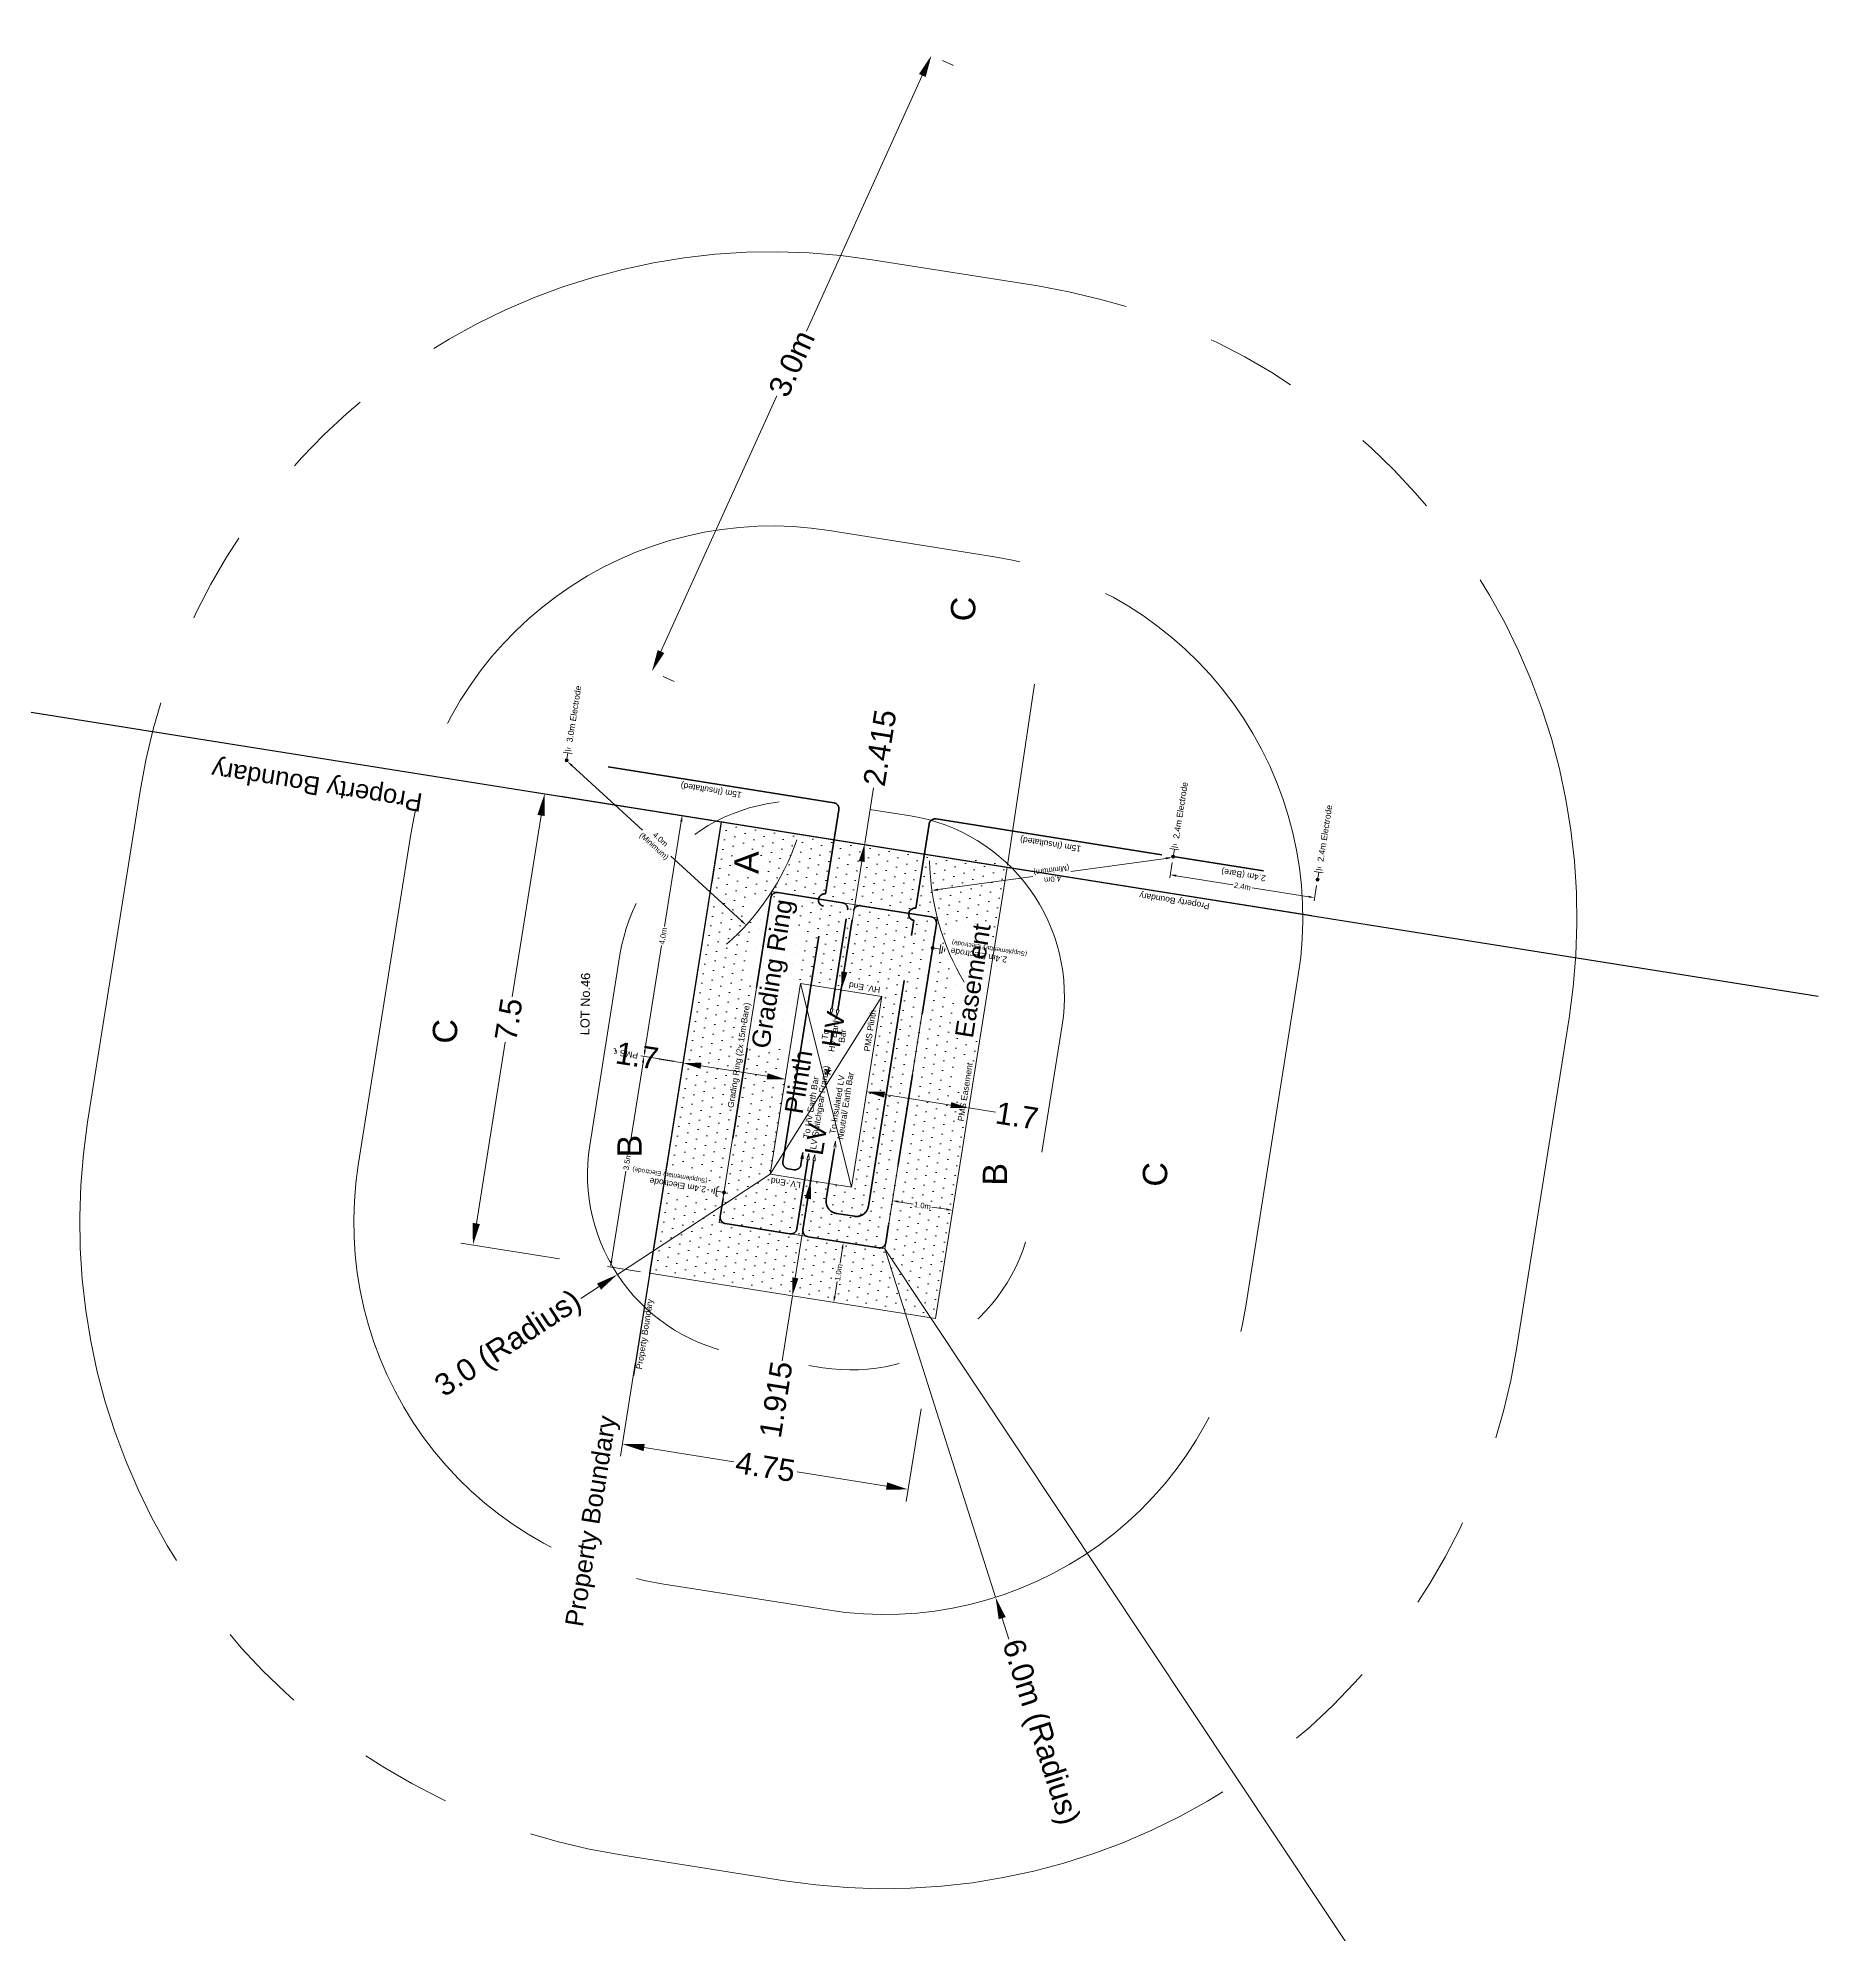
# Model space of a CAD drawing. Header units: metres. Extents: x 268626 to 271256, y 6186812 to 6188765.
# Drawn here: x 270653.14 to 270682.68, y 6187629.61 to 6187660.73 of the extents above; entities that cross this region are included whole.
import ezdxf

# ---------------------------------------------------------------- set-up
doc = ezdxf.new("R2010")
doc.units = ezdxf.units.M
for name, pattern in [('Dash', [5, 3, -2]), ('PHANTOM', [2.5, 1.25, -0.25, 0.25, -0.25, 0.25, -0.25]), ('PHANTOMX2', [5, 2.5, -0.5, 0.5, -0.5, 0.5, -0.5])]:
    doc.linetypes.add(name, pattern=pattern)
doc.layers.add('_User Miscellaneous10', color=252, linetype='Continuous', lineweight=13, plot=False, transparency=0.5)
doc.layers.add('_User Miscellaneous7', color=91, linetype='Continuous', lineweight=13)
doc.layers.add('_User Miscellaneous9', color=65, linetype='Continuous', lineweight=13)
doc.layers.add('Notes', color=7, linetype='Continuous')
doc.styles.add('iecARIAL', font='arial.ttf', dxfattribs={"height": 2})
doc.styles.get("Standard").update_dxf_attribs({"font": 'arial.ttf'})
doc.linetypes.add('Cable E UG', pattern='A,6,-0.5,["E",Standard,S=1.7,R=0,X=0.5,Y=-1],-2.9', length=9.4)
doc.dimstyles.new('1.8mm_1_200 (Easements)', dxfattribs={"dimtxt": 0.36, "dimasz": 0.36, "dimexe": 0.2, "dimexo": 0.4, "dimgap": 0.05, "dimtad": 0, "dimlfac": -1, "dimzin": 12, "dimdsep": 46, "dimtxsty": 'Standard', "dimcen": 1, "dimclrd": 7, "dimclre": 7, "dimclrt": 7, "dimadec": 1, "dimazin": 3, "dimtfac": 1, "dimtmove": 0, "dimatfit": 3, "dimfxl": 1, "dimtolj": 1, "dimtzin": 0, "dimlwd": -1, "dimlwe": -1, "dimarcsym": 0})
doc.dimstyles.new('1.8mm_1_50 (Earthing)', dxfattribs={"dimtxt": 0.09, "dimasz": 0.1, "dimexe": 0.05, "dimexo": 0.15, "dimgap": 0.025, "dimtad": 0, "dimtoh": 1, "dimdec": 3, "dimlfac": -1, "dimzin": 12, "dimdsep": 46, "dimtxsty": 'Standard', "dimcen": 1, "dimclrd": 7, "dimclre": 7, "dimclrt": 7, "dimadec": 3, "dimazin": 2, "dimtfac": 1, "dimtdec": 3, "dimtmove": 0, "dimatfit": 3, "dimfxl": 1, "dimtolj": 1, "dimtzin": 0, "dimlwd": -1, "dimlwe": -1, "dimarcsym": 0})

# ---------------------------------------------------------------- blocks, each defined once
blk = doc.blocks.new('*D264')
at = {"layer": '_User Miscellaneous7', "color": 0, "transparency": 16777216}
for p, q in [((270663.074, 6187643.918), (270662.84, 6187642.445)), ((270663.583, 6187643.939), (270663.04, 6187644.025)), ((270662.556, 6187640.659), (270662.79, 6187642.132)), ((270663.034, 6187640.482), (270662.491, 6187640.568))]:
    blk.add_line(p, q, dxfattribs=at)
for points in [[(270663.057, 6187643.921), (270663.09, 6187643.916), (270663.089, 6187644.017)], [(270662.54, 6187640.662), (270662.572, 6187640.656), (270662.54, 6187640.56)]]:
    blk.add_solid(points, dxfattribs=at)
at = {"layer": 'Defpoints', "color": 0, "transparency": 16777216}
for p in [(270663.089, 6187644.017), (270663.731, 6187643.915), (270663.182, 6187640.458)]:
    blk.add_point(p, dxfattribs=at)
at = {"layer": '_User Miscellaneous7', "color": 0, "transparency": 16777216, "insert": (270662.815, 6187642.289), "char_height": 0.09, "attachment_point": 5, "rotation": 80.9737}
blk.add_mtext('\\A1;3.5m', dxfattribs=at)
blk = doc.blocks.new('*D265')
at = {"layer": '_User Miscellaneous7', "color": 0, "transparency": 16777216}
for p, q in [((270664.21, 6187647.889), (270663.668, 6187647.975)), ((270663.701, 6187647.869), (270663.428, 6187646.15)), ((270663.105, 6187644.116), (270663.378, 6187645.834)), ((270663.583, 6187643.939), (270663.04, 6187644.025))]:
    blk.add_line(p, q, dxfattribs=at)
for points in [[(270663.685, 6187647.871), (270663.718, 6187647.866), (270663.717, 6187647.967)], [(270663.089, 6187644.118), (270663.122, 6187644.113), (270663.089, 6187644.017)]]:
    blk.add_solid(points, dxfattribs=at)
at = {"layer": 'Defpoints', "color": 0, "transparency": 16777216}
for p in [(270663.717, 6187647.967), (270664.358, 6187647.866), (270663.731, 6187643.915)]:
    blk.add_point(p, dxfattribs=at)
at = {"layer": '_User Miscellaneous7', "color": 0, "transparency": 16777216, "insert": (270663.403, 6187645.992), "char_height": 0.09, "attachment_point": 5, "rotation": 80.9737}
blk.add_mtext('\\A1;4.0m', dxfattribs=at)
blk = doc.blocks.new('*D266')
at = {"layer": '_User Miscellaneous7', "color": 0, "transparency": 16777216}
for p, q in [((270671.658, 6187647.266), (270670.099, 6187647.053)), ((270667.914, 6187646.754), (270669.473, 6187646.967))]:
    blk.add_line(p, q, dxfattribs=at)
for points in [[(270671.655, 6187647.283), (270671.66, 6187647.25), (270671.757, 6187647.28)], [(270667.912, 6187646.77), (270667.917, 6187646.737), (270667.815, 6187646.74)]]:
    blk.add_solid(points, dxfattribs=at)
at = {"layer": 'Defpoints', "color": 0, "transparency": 16777216}
for p in [(270671.757, 6187647.28), (270671.757, 6187647.28), (270667.815, 6187646.74)]:
    blk.add_point(p, dxfattribs=at)
at = {"layer": '_User Miscellaneous7', "color": 0, "transparency": 16777216, "insert": (270669.786, 6187647.01), "char_height": 0.09, "attachment_point": 5, "rotation": 187.7929}
blk.add_mtext('\\A1;4.0m\\P(Minimum)', dxfattribs=at)
blk = doc.blocks.new('*U258')
at = {"layer": '_User Miscellaneous7'}
h = blk.add_hatch(color=256, dxfattribs=at)
h.dxf.hatch_style = 1
h.paths.add_polyline_path([(0, 0.025, 1), (0, -0.025, 1)])
h = blk.add_hatch(color=256, dxfattribs=at)
h.dxf.hatch_style = 1
h.paths.add_polyline_path([(0, 0.025, 1), (0, -0.025, 1)])
for p, q in [((0.025, 0), (0.125, 0)), ((0.125, -0.075), (0.125, 0.075)), ((0.1625, -0.05), (0.1625, 0.05)), ((0.2, -0.025), (0.2, 0.025))]:
    blk.add_line(p, q, dxfattribs=at)
blk.add_circle((0, 0), 0.025, dxfattribs=at)
at = {"layer": '_User Miscellaneous7', "color": 7, "insert": (0.3, 0), "char_height": 0.1, "attachment_point": 4, "style": 'iecARIAL'}
blk.add_mtext('2.4m Electrode', dxfattribs=at)
blk = doc.blocks.new('*D267')
at = {"layer": '_User Miscellaneous7', "color": 0, "transparency": 16777216}
for p, q in [((270661.908, 6187648.788), (270663.067, 6187647.727)), ((270664.692, 6187646.239), (270663.533, 6187647.3))]:
    blk.add_line(p, q, dxfattribs=at)
for points in [[(270661.919, 6187648.801), (270661.896, 6187648.776), (270661.834, 6187648.856)], [(270664.704, 6187646.251), (270664.681, 6187646.226), (270664.766, 6187646.171)]]:
    blk.add_solid(points, dxfattribs=at)
at = {"layer": 'Defpoints', "color": 0, "transparency": 16777216}
for p in [(270661.834, 6187648.856), (270661.834, 6187648.856), (270664.766, 6187646.171)]:
    blk.add_point(p, dxfattribs=at)
at = {"layer": '_User Miscellaneous7', "color": 0, "transparency": 16777216, "insert": (270663.3, 6187647.514), "char_height": 0.09, "attachment_point": 5, "rotation": 317.5223}
blk.add_mtext('\\A1;4.0m\\P(Minimum)', dxfattribs=at)
blk = doc.blocks.new('*D268')
at = {"layer": '_User Miscellaneous7', "color": 0, "transparency": 16777216}
for p, q in [((270666.347, 6187640.867), (270666.309, 6187640.624)), ((270666.222, 6187640.077), (270666.261, 6187640.32))]:
    blk.add_line(p, q, dxfattribs=at)
for points in [[(270666.331, 6187640.869), (270666.364, 6187640.864), (270666.363, 6187640.966)], [(270666.205, 6187640.079), (270666.238, 6187640.074), (270666.206, 6187639.978)]]:
    blk.add_solid(points, dxfattribs=at)
at = {"layer": 'Defpoints', "color": 0, "transparency": 16777216}
for p in [(270666.363, 6187640.966), (270666.363, 6187640.966), (270666.206, 6187639.978)]:
    blk.add_point(p, dxfattribs=at)
at = {"layer": '_User Miscellaneous7', "color": 0, "transparency": 16777216, "insert": (270666.285, 6187640.472), "char_height": 0.09, "attachment_point": 5, "rotation": 80.9737}
blk.add_mtext('\\A1;1.0m', dxfattribs=at)
blk = doc.blocks.new('*D269')
at = {"layer": '_User Miscellaneous7', "color": 0, "transparency": 16777216}
for p, q in [((270667.266, 6187641.632), (270667.51, 6187641.593)), ((270668.057, 6187641.507), (270667.813, 6187641.545))]:
    blk.add_line(p, q, dxfattribs=at)
for points in [[(270667.269, 6187641.649), (270667.264, 6187641.616), (270667.168, 6187641.648)], [(270668.059, 6187641.523), (270668.054, 6187641.49), (270668.155, 6187641.491)]]:
    blk.add_solid(points, dxfattribs=at)
at = {"layer": 'Defpoints', "color": 0, "transparency": 16777216}
for p in [(270667.199, 6187641.845), (270667.168, 6187641.648), (270668.187, 6187641.688)]:
    blk.add_point(p, dxfattribs=at)
at = {"layer": '_User Miscellaneous7', "color": 0, "transparency": 16777216, "insert": (270667.661, 6187641.569), "char_height": 0.09, "attachment_point": 5, "rotation": 350.9737}
blk.add_mtext('\\A1;1.0m', dxfattribs=at)
blk = doc.blocks.new('*D270')
at = {"layer": '_User Miscellaneous7', "color": 0, "transparency": 16777216}
for p, q in [((270671.761, 6187647.196), (270671.722, 6187646.947)), ((270671.828, 6187646.981), (270672.758, 6187646.833)), ((270674.001, 6187646.636), (270673.071, 6187646.783)), ((270674.131, 6187646.819), (270674.092, 6187646.571))]:
    blk.add_line(p, q, dxfattribs=at)
for points in [[(270671.831, 6187646.997), (270671.826, 6187646.964), (270671.729, 6187646.996)], [(270674.003, 6187646.652), (270673.998, 6187646.619), (270674.1, 6187646.62)]]:
    blk.add_solid(points, dxfattribs=at)
at = {"layer": 'Defpoints', "color": 0, "transparency": 16777216}
for p in [(270671.777, 6187647.295), (270671.729, 6187646.996), (270674.147, 6187646.918)]:
    blk.add_point(p, dxfattribs=at)
at = {"layer": '_User Miscellaneous7', "color": 0, "transparency": 16777216, "insert": (270672.914, 6187646.808), "char_height": 0.09, "attachment_point": 5, "rotation": 350.9737}
blk.add_mtext('\\A1;2.4m', dxfattribs=at)
blk = doc.blocks.new('*U298')
at = {"layer": '_User Miscellaneous7'}
h = blk.add_hatch(color=256, dxfattribs=at)
h.dxf.hatch_style = 1
h.paths.add_polyline_path([(0.025, 0, 1), (-0.025, 0, 1)])
h = blk.add_hatch(color=256, dxfattribs=at)
h.dxf.hatch_style = 1
h.paths.add_polyline_path([(0.025, 0, 1), (-0.025, 0, 1)])
for p, q in [((-0.075, -0.125), (0.075, -0.125)), ((-0.05, -0.1625), (0.05, -0.1625)), ((-0.025, -0.2), (0.025, -0.2)), ((0, -0.025), (0, -0.125))]:
    blk.add_line(p, q, dxfattribs=at)
blk.add_circle((0, 0), 0.025, dxfattribs=at)
at = {"layer": '_User Miscellaneous7', "color": 7, "attachment_point": 4, "rotation": 270, "style": 'iecARIAL'}
for s, insert, char_height in [('(Supplementary Electrode)', (-0.15, -0.3), 0.075), ('2.4m Electrode', (0, -0.3), 0.1)]:
    blk.add_mtext(s, dxfattribs=dict(at, insert=insert, char_height=char_height))
blk = doc.blocks.new('*U299')
at = {"layer": '_User Miscellaneous7'}
h = blk.add_hatch(color=256, dxfattribs=at)
h.dxf.hatch_style = 1
h.paths.add_polyline_path([(0.025, 0, -1), (-0.025, 0, -1)])
h = blk.add_hatch(color=256, dxfattribs=at)
h.dxf.hatch_style = 1
h.paths.add_polyline_path([(0.025, 0, -1), (-0.025, 0, -1)])
for p, q in [((-0.075, 0.125), (0.075, 0.125)), ((-0.05, 0.1625), (0.05, 0.1625)), ((-0.025, 0.2), (0.025, 0.2)), ((0, 0.025), (0, 0.125))]:
    blk.add_line(p, q, dxfattribs=at)
blk.add_circle((0, 0), 0.025, dxfattribs=at)
at = {"layer": '_User Miscellaneous7', "color": 7, "attachment_point": 6, "rotation": 270, "style": 'iecARIAL'}
for s, insert, char_height in [('(Supplementary Electrode)', (-0.15, 0.3), 0.075), ('2.4m Electrode', (0, 0.3), 0.1)]:
    blk.add_mtext(s, dxfattribs=dict(at, insert=insert, char_height=char_height))
blk = doc.blocks.new('*D277')
at = {"layer": '_User Miscellaneous9', "color": 7, "transparency": 16777216}
for p, q in [((270667.039, 6187643.389), (270668.126, 6187643.217)), ((270668.422, 6187643.17), (270668.858, 6187643.101))]:
    blk.add_line(p, q, dxfattribs=at)
for points in [[(270667.047, 6187643.439), (270667.031, 6187643.34), (270666.743, 6187643.436)], [(270668.134, 6187643.266), (270668.118, 6187643.167), (270668.422, 6187643.17)]]:
    blk.add_solid(points, dxfattribs=at)
at = {"layer": 'Defpoints', "color": 0, "transparency": 16777216}
for p in [(270666.743, 6187643.436), (270668.422, 6187643.17), (270668.422, 6187643.17)]:
    blk.add_point(p, dxfattribs=at)
at = {"layer": '_User Miscellaneous9', "color": 7, "lineweight": 15, "transparency": 16777216, "insert": (270669.214, 6187643.044), "char_height": 0.36, "attachment_point": 5, "rotation": 350.9737}
blk.add_mtext('\\A1;1.7', dxfattribs=at)
blk = doc.blocks.new('*D278')
at = {"layer": '_User Miscellaneous9', "color": 7, "transparency": 16777216}
for p, q in [((270665.781, 6187641.681), (270665.574, 6187640.382)), ((270665.527, 6187640.086), (270665.358, 6187639.02))]:
    blk.add_line(p, q, dxfattribs=at)
for points in [[(270665.731, 6187641.689), (270665.83, 6187641.673), (270665.828, 6187641.977)], [(270665.525, 6187640.39), (270665.624, 6187640.374), (270665.527, 6187640.086)]]:
    blk.add_solid(points, dxfattribs=at)
at = {"layer": 'Defpoints', "color": 0, "transparency": 16777216}
for p in [(270665.828, 6187641.977), (270665.828, 6187641.977), (270665.527, 6187640.086)]:
    blk.add_point(p, dxfattribs=at)
at = {"layer": '_User Miscellaneous9', "color": 7, "lineweight": 15, "transparency": 16777216, "insert": (270665.257, 6187638.386), "char_height": 0.36, "attachment_point": 5, "rotation": 80.9737}
blk.add_mtext('\\A1;1.915', dxfattribs=at)
blk = doc.blocks.new('*D271')
at = {"layer": '_User Miscellaneous9', "color": 7, "transparency": 16777216}
for p, q in [((270663.73, 6187643.909), (270663.333, 6187643.972)), ((270665.113, 6187643.69), (270664.026, 6187643.862))]:
    blk.add_line(p, q, dxfattribs=at)
for points in [[(270664.034, 6187643.912), (270664.018, 6187643.813), (270663.73, 6187643.909)], [(270665.12, 6187643.739), (270665.105, 6187643.64), (270665.409, 6187643.643)]]:
    blk.add_solid(points, dxfattribs=at)
at = {"layer": 'Defpoints', "color": 0, "transparency": 16777216}
for p in [(270663.731, 6187643.915), (270665.409, 6187643.643), (270665.41, 6187643.648)]:
    blk.add_point(p, dxfattribs=at)
at = {"layer": '_User Miscellaneous9', "color": 7, "lineweight": 15, "transparency": 16777216, "insert": (270662.977, 6187644.029), "char_height": 0.36, "attachment_point": 5, "rotation": 350.9737}
blk.add_mtext('\\A1;1.7', dxfattribs=at)
blk = doc.blocks.new('*D272')
at = {"layer": '_User Miscellaneous9', "color": 7, "transparency": 16777216}
for p, q in [((270666.713, 6187647.51), (270666.858, 6187648.426)), ((270666.378, 6187645.403), (270666.666, 6187647.214))]:
    blk.add_line(p, q, dxfattribs=at)
for points in [[(270666.617, 6187647.222), (270666.715, 6187647.206), (270666.713, 6187647.51)], [(270666.329, 6187645.411), (270666.428, 6187645.395), (270666.331, 6187645.107)]]:
    blk.add_solid(points, dxfattribs=at)
at = {"layer": 'Defpoints', "color": 0, "transparency": 16777216}
for p in [(270666.707, 6187647.511), (270666.713, 6187647.51), (270666.325, 6187645.108)]:
    blk.add_point(p, dxfattribs=at)
at = {"layer": '_User Miscellaneous9', "color": 7, "lineweight": 15, "transparency": 16777216, "insert": (270666.962, 6187649.08), "char_height": 0.36, "attachment_point": 5, "rotation": 80.9769}
blk.add_mtext('\\A1;2.415', dxfattribs=at)
blk = doc.blocks.new('*D273')
at = {"layer": '_User Miscellaneous9', "color": 7, "transparency": 16777216}
for p, q in [((270662.877, 6187648.101), (270661.26, 6187648.357)), ((270661.401, 6187647.971), (270660.928, 6187644.995)), ((270660.338, 6187641.274), (270660.81, 6187644.25)), ((270661.701, 6187640.693), (270660.084, 6187640.95))]:
    blk.add_line(p, q, dxfattribs=at)
for points in [[(270661.341, 6187647.98), (270661.46, 6187647.961), (270661.457, 6187648.326)], [(270660.278, 6187641.284), (270660.397, 6187641.265), (270660.281, 6187640.919)]]:
    blk.add_solid(points, dxfattribs=at)
at = {"layer": 'Defpoints', "color": 0, "transparency": 16777216}
for p in [(270664.358, 6187647.866), (270660.281, 6187640.919), (270663.182, 6187640.458)]:
    blk.add_point(p, dxfattribs=at)
at = {"layer": '_User Miscellaneous9', "color": 7, "lineweight": 15, "transparency": 16777216, "insert": (270660.869, 6187644.622), "char_height": 0.36, "attachment_point": 5, "rotation": 80.9793}
blk.add_mtext('\\A1;7.5', dxfattribs=at)
blk = doc.blocks.new('*D274')
at = {"layer": '_User Miscellaneous9', "color": 7, "transparency": 16777216}
for p, q in [((270662.947, 6187638.976), (270662.706, 6187637.457)), ((270667.638, 6187638.232), (270667.396, 6187636.712)), ((270663.093, 6187637.598), (270664.563, 6187637.365)), ((270667.072, 6187636.966), (270665.602, 6187637.2))]:
    blk.add_line(p, q, dxfattribs=at)
for points in [[(270663.102, 6187637.657), (270663.083, 6187637.539), (270662.737, 6187637.655)], [(270667.082, 6187637.026), (270667.063, 6187636.907), (270667.428, 6187636.91)]]:
    blk.add_solid(points, dxfattribs=at)
at = {"layer": 'Defpoints', "color": 0, "transparency": 16777216}
for p in [(270663.182, 6187640.458), (270667.873, 6187639.713), (270662.737, 6187637.655)]:
    blk.add_point(p, dxfattribs=at)
at = {"layer": '_User Miscellaneous9', "color": 7, "lineweight": 15, "transparency": 16777216, "insert": (270665.083, 6187637.282), "char_height": 0.36, "attachment_point": 5, "rotation": 350.9793}
blk.add_mtext('\\A1;4.75', dxfattribs=at)
blk = doc.blocks.new('*D275')
at = {"layer": '_User Miscellaneous9', "color": 7, "transparency": 16777216}
for p, q in [((270667.659, 6187660.115), (270665.755, 6187655.918)), ((270668.172, 6187660.277), (270667.99, 6187660.36)), ((270663.369, 6187650.66), (270665.273, 6187654.857)), ((270663.584, 6187650.167), (270663.402, 6187650.25))]:
    blk.add_line(p, q, dxfattribs=at)
for points in [[(270667.604, 6187660.139), (270667.714, 6187660.09), (270667.808, 6187660.442)], [(270663.314, 6187650.685), (270663.424, 6187650.636), (270663.22, 6187650.333)]]:
    blk.add_solid(points, dxfattribs=at)
at = {"layer": 'Defpoints', "color": 0, "transparency": 16777216}
for p in [(270667.808, 6187660.442), (270663.22, 6187650.333), (270663.22, 6187650.333)]:
    blk.add_point(p, dxfattribs=at)
at = {"layer": '_User Miscellaneous9', "color": 7, "lineweight": 15, "transparency": 16777216, "insert": (270665.514, 6187655.388), "char_height": 0.36, "attachment_point": 5, "rotation": 65.5921}
blk.add_mtext('\\A1;3.0m', dxfattribs=at)
blk = doc.blocks.new('*D279')
at = {"layer": '_User Miscellaneous9', "color": 7, "transparency": 16777216}
for p, q in [((270665.161, 6187642.083), (270662.653, 6187640.437)), ((270662.051, 6187640.042), (270662.352, 6187640.239))]:
    blk.add_line(p, q, dxfattribs=at)
blk.add_solid([(270662.319, 6187640.289), (270662.385, 6187640.189), (270662.653, 6187640.437)], dxfattribs=at)
at = {"layer": 'Defpoints', "color": 0, "transparency": 16777216}
for p in [(270665.161, 6187642.083), (270662.653, 6187640.437)]:
    blk.add_point(p, dxfattribs=at)
at = {"layer": '_User Miscellaneous9', "color": 7, "lineweight": 15, "transparency": 16777216, "insert": (270660.881, 6187639.274), "char_height": 0.36, "attachment_point": 5, "rotation": 33.2773}
blk.add_mtext('\\A1;3.0 (Radius)', dxfattribs=at)
blk = doc.blocks.new('*D280')
at = {"layer": '_User Miscellaneous9', "color": 7, "transparency": 16777216}
for p, q in [((270667.042, 6187640.858), (270683.659, 6187615.88)), ((270684.057, 6187615.28), (270683.858, 6187615.58))]:
    blk.add_line(p, q, dxfattribs=at)
blk.add_solid([(270683.908, 6187615.613), (270683.808, 6187615.547), (270683.659, 6187615.88)], dxfattribs=at)
at = {"layer": 'Defpoints', "color": 0, "transparency": 16777216}
for p in [(270667.042, 6187640.858), (270683.659, 6187615.88)]:
    blk.add_point(p, dxfattribs=at)
at = {"layer": '_User Miscellaneous9', "color": 7, "lineweight": 15, "transparency": 16777216, "insert": (270684.91, 6187613.998), "char_height": 0.36, "attachment_point": 5, "rotation": 303.6336}
blk.add_mtext('\\A1;30.0 (Radius)', dxfattribs=at)
blk = doc.blocks.new('*D276')
at = {"layer": '_User Miscellaneous9', "color": 7, "ltscale": 0.1, "transparency": 16777216}
for p, q in [((270667.042, 6187640.858), (270668.861, 6187635.14)), ((270669.079, 6187634.454), (270668.97, 6187634.797))]:
    blk.add_line(p, q, dxfattribs=at)
blk.add_solid([(270669.027, 6187634.815), (270668.912, 6187634.779), (270668.861, 6187635.14)], dxfattribs=at)
at = {"layer": 'Defpoints', "color": 0, "ltscale": 0.1, "transparency": 16777216}
for p in [(270667.042, 6187640.858), (270668.861, 6187635.14)]:
    blk.add_point(p, dxfattribs=at)
at = {"layer": '_User Miscellaneous9', "color": 7, "ltscale": 0.1, "transparency": 16777216, "insert": (270669.567, 6187632.919), "char_height": 0.36, "attachment_point": 5, "rotation": 287.6418}
blk.add_mtext('\\A1;6.0m (Radius)', dxfattribs=at)

msp = doc.modelspace()

# ---------------------------------------------------------------- hatches: boundary and pattern name
at = {"layer": '_User Miscellaneous7'}
h = msp.add_hatch(color=256, dxfattribs=at)
h.dxf.hatch_style = 1
h.paths.add_polyline_path([(270661.7948, 6187648.8803, 1), (270661.8441, 6187648.8724, 1)])
h = msp.add_hatch(color=256, dxfattribs=at)
h.dxf.hatch_style = 1
h.paths.add_polyline_path([(270661.7948, 6187648.8803, 1), (270661.8441, 6187648.8724, 1)])
at = {"layer": '_User Miscellaneous7', "transparency": 33554534}
h = msp.add_hatch(dxfattribs=at)
h.set_pattern_fill('DOTS', color=256, scale=0.1, angle=80.97366)
h.set_pattern_definition([(80.9737, (270667.90502, 6187646.28952), (-0.144331, 0.103298), [0, -0.15875])])
h.paths.add_polyline_path([(270664.3583, 6187647.8655), (270663.1817, 6187640.4584), (270667.8729, 6187639.7131), (270669.055, 6187647.1564)])
h.paths.add_polyline_path([(270665.1611, 6187642.0829), (270665.6584, 6187645.2137), (270666.9917, 6187645.0019), (270666.4944, 6187641.8711)], flags=16)
edge = h.paths.add_edge_path(flags=0)
edge.add_arc((270666.1156, 6187643.7893), 0.005, 170.97366, 350.97366)
edge.add_arc((270666.1156, 6187643.7893), 0.005, 350.97366, 530.97366)
at = {"layer": '_User Miscellaneous7'}
h = msp.add_hatch(dxfattribs=at)
h.set_pattern_fill('ANGLE', color=256, angle=80.97366)
h.set_pattern_definition([(80.97, (270666.459, 6187644.0386), (-6.8985, 1.096), [5.08, -1.905]), (170.97, (270666.459, 6187644.0386), (-1.096, -6.8985), [5.08, -1.905])])
h.paths.add_polyline_path([(270666.154, 6187644.7958), (270666.1935, 6187644.7895), (270666.1581, 6187644.6939)])
h = msp.add_hatch(dxfattribs=at)
h.set_pattern_fill('ANGLE', color=256, angle=80.97366)
h.set_pattern_definition([(80.97, (270666.558, 6187644.023), (-6.8985, 1.096), [5.08, -1.905]), (170.97, (270666.558, 6187644.023), (-1.096, -6.8985), [5.08, -1.905])])
h.paths.add_polyline_path([(270666.2527, 6187644.7801), (270666.2923, 6187644.7738), (270666.2568, 6187644.6782)])
h = msp.add_hatch(dxfattribs=at)
h.set_pattern_fill('ANGLE', color=256, angle=80.97366)
h.set_pattern_definition([(80.97, (270666.329, 6187643.857), (-6.8985, 1.096), [5.08, -1.905]), (170.97, (270666.329, 6187643.857), (-1.096, -6.8985), [5.08, -1.905])])
h.paths.add_polyline_path([(270665.663, 6187642.3424), (270665.7025, 6187642.3362), (270665.6984, 6187642.4381)])
h = msp.add_hatch(dxfattribs=at)
h.set_pattern_fill('ANGLE', color=256, angle=80.97366)
h.set_pattern_definition([(80.97, (270666.4276, 6187643.841), (-6.8985, 1.096), [5.08, -1.905]), (170.97, (270666.4276, 6187643.841), (-1.096, -6.8985), [5.08, -1.905])])
h.paths.add_polyline_path([(270665.7618, 6187642.3267), (270665.8013, 6187642.3205), (270665.7972, 6187642.4224)])
h = msp.add_hatch(dxfattribs=at)
h.set_pattern_fill('ANGLE', color=256, angle=80.97366)
h.set_pattern_definition([(80.97, (270666.526, 6187643.8254), (-6.8985, 1.096), [5.08, -1.905]), (170.97, (270666.526, 6187643.8254), (-1.096, -6.8985), [5.08, -1.905])])
h.paths.add_polyline_path([(270665.8605, 6187642.3111), (270665.9, 6187642.3048), (270665.896, 6187642.4067)])
h = msp.add_hatch(dxfattribs=at)
h.set_pattern_fill('ANGLE', color=256, angle=80.97366)
h.set_pattern_definition([(80.97, (270666.8646, 6187644.043), (-6.8985, 1.096), [5.08, -1.905]), (170.97, (270666.8646, 6187644.043), (-1.096, -6.8985), [5.08, -1.905])])
h.paths.add_polyline_path([(270666.1988, 6187642.5284), (270666.2383, 6187642.5221), (270666.2343, 6187642.624)])

# ---------------------------------------------------------------- linework, layer by layer
at = {"layer": '_User Miscellaneous10', "flags": 128}
msp.add_lwpolyline([(270669.055, 6187647.1564), (270669.5028, 6187650.1228)], dxfattribs=at)
at = {"layer": '_User Miscellaneous7'}
for p, q in [((270661.9131, 6187648.988), (270661.765, 6187649.0116)), ((270661.8943, 6187649.029), (270661.7956, 6187649.0447)), ((270661.8234, 6187648.901), (270661.8391, 6187648.9998)), ((270661.8755, 6187649.07), (270661.8261, 6187649.0778)), ((270666.9917, 6187645.0019), (270666.4944, 6187641.8712)), ((270666.154, 6187644.7958), (270666.1581, 6187644.6939)), ((270666.154, 6187644.7958), (270666.1935, 6187644.7895)), ((270666.1935, 6187644.7895), (270666.1581, 6187644.6939)), ((270666.2527, 6187644.7801), (270666.2923, 6187644.7738)), ((270666.2527, 6187644.7801), (270666.2568, 6187644.6782)), ((270666.2923, 6187644.7738), (270666.2568, 6187644.6782)), ((270665.663, 6187642.3424), (270665.6984, 6187642.4381)), ((270665.7025, 6187642.3362), (270665.6984, 6187642.4381)), ((270665.7618, 6187642.3267), (270665.7972, 6187642.4224)), ((270665.8013, 6187642.3205), (270665.7972, 6187642.4224)), ((270665.8605, 6187642.3111), (270665.896, 6187642.4067)), ((270665.9, 6187642.3048), (270665.896, 6187642.4067)), ((270666.2087, 6187642.5269), (270666.2343, 6187642.624)), ((270666.2383, 6187642.5221), (270666.2343, 6187642.624)), ((270665.663, 6187642.3424), (270665.7025, 6187642.3362)), ((270665.7618, 6187642.3267), (270665.8013, 6187642.3205)), ((270665.8605, 6187642.3111), (270665.9, 6187642.3048))]:
    msp.add_line(p, q, dxfattribs=at)
at = {"layer": '_User Miscellaneous7', "linetype": 'PHANTOM', "lineweight": 40, "ltscale": 3}
for points in [[(270665.6984, 6187642.4381), (270665.6671, 6187642.2405, -0.4142136), (270665.5526, 6187642.1575), (270665.4539, 6187642.1732, -0.4142136), (270665.3708, 6187642.2876), (270666.0376, 6187646.485, -1), (270666.0689, 6187646.6825), (270666.2886, 6187648.0652, 0.4142136), (270666.2055, 6187648.1796), (270661.7948, 6187648.8803)], [(270666.2158, 6187642.5078), (270666.0824, 6187641.6683, 0.4142136), (270666.2486, 6187641.4394), (270666.5449, 6187641.3923, 0.4142136), (270666.7738, 6187641.5585), (270667.519, 6187646.2496, -1), (270667.5504, 6187646.4472), (270667.77, 6187647.8298, -0.4142136), (270667.8845, 6187647.9129), (270671.7767, 6187647.2946)]]:
    msp.add_lwpolyline(points, format="xyb", dxfattribs=at)
at = {"layer": '_User Miscellaneous7', "linetype": 'Dash', "lineweight": 35, "ltscale": 0.5}
msp.add_lwpolyline([(270671.7767, 6187647.2946), (270674.1223, 6187646.922)], dxfattribs=at)
for points in [[(270666.1737, 6187644.7926), (270666.4326, 6187646.4222, 0.4142136), (270666.3495, 6187646.5367), (270665.2878, 6187646.7053, 0.4142136), (270665.1734, 6187646.6222), (270664.3419, 6187641.3879, 0.4142136), (270664.425, 6187641.2734), (270665.4866, 6187641.1048, 0.4142136), (270665.6011, 6187641.1878), (270665.7815, 6187642.3236)], [(270666.2725, 6187644.777), (270666.5314, 6187646.4065, -0.4142136), (270666.6458, 6187646.4896), (270667.8063, 6187646.3053, -0.4142136), (270667.8893, 6187646.1908), (270667.0578, 6187640.9564, -0.4142136), (270666.9434, 6187640.8734), (270665.7829, 6187641.0577, -0.4142136), (270665.6999, 6187641.1722), (270665.8803, 6187642.3079)]]:
    msp.add_lwpolyline(points, format="xyb", dxfattribs=at)
at = {"layer": '_User Miscellaneous7', "lineweight": 15, "flags": 128}
msp.add_lwpolyline([(270665.6584, 6187645.2137), (270665.6584, 6187645.2137), (270665.1611, 6187642.083), (270666.4944, 6187641.8712), (270666.9917, 6187645.0019)], close=True, dxfattribs=at)
at = {"layer": '_User Miscellaneous7'}
msp.add_circle((270661.8194, 6187648.8764), 0.025, dxfattribs=at)
at = {"layer": '_User Miscellaneous7', "color": 7, "lineweight": 15, "ltscale": 10}
for centre, start, end in [((270661.8194, 6187648.8764), 310.97366, 340.97366), ((270671.7767, 6187647.2946), 180.97366, 210.97366)]:
    msp.add_arc(centre, 4, start, end, dxfattribs=at)
at = {"layer": '_User Miscellaneous9'}
for p, q in [((270666.4944, 6187641.8711), (270665.6584, 6187645.2137)), ((270665.1611, 6187642.0829), (270666.9917, 6187645.0019)), ((270666.9917, 6187645.0019), (270666.4944, 6187641.8711))]:
    msp.add_line(p, q, dxfattribs=at)
at = {"layer": '_User Miscellaneous9', "linetype": 'PHANTOMX2', "ltscale": 3}
for points in [[(270662.3355, 6187611.2291), (270659.6195, 6187611.6606, -0.4142136), (270634.6977, 6187645.9957), (270635.5606, 6187651.4276, -0.4142136), (270669.8957, 6187676.3495), (270672.6117, 6187675.918, -0.4142136), (270697.5335, 6187641.5829), (270696.6706, 6187636.151, -0.4142136)], [(270665.3948, 6187630.4877), (270662.6789, 6187630.9191, -0.4142136), (270653.9562, 6187642.9364), (270654.8191, 6187648.3683, -0.4142136), (270666.8364, 6187657.0909), (270669.5524, 6187656.6595, -0.4142136), (270678.275, 6187644.6422), (270677.4121, 6187639.2103, -0.4142136)], [(270666.1008, 6187634.9319), (270663.3849, 6187635.3634, -0.4142136), (270658.4005, 6187642.2304), (270659.2634, 6187647.6623, -0.4142136), (270666.1304, 6187652.6467), (270668.8464, 6187652.2152, -0.4142136), (270673.8307, 6187645.3482), (270672.9678, 6187639.9163, -0.4142136)]]:
    msp.add_lwpolyline(points, format="xyb", close=True, dxfattribs=at)
at = {"layer": '_User Miscellaneous9', "linetype": 'PHANTOMX2', "ltscale": 3, "flags": 128}
msp.add_lwpolyline([(270662.6956, 6187645.6843), (270662.1982, 6187642.5536, 0.4142136), (270664.6904, 6187639.1201), (270666.0237, 6187638.9083, 0.4142136), (270669.4572, 6187641.4005), (270669.9545, 6187644.5312, 0.4142136), (270667.4624, 6187647.9647), (270666.1291, 6187648.1765, 0.4142136)], format="xyb", close=True, dxfattribs=at)
at = {"layer": '_User Miscellaneous9', "linetype": 'Cable E UG', "ltscale": 0.25}
msp.add_lwpolyline([(270667.0421, 6187640.8576), (270664.3262, 6187641.2891), (270665.1891, 6187646.721), (270667.905, 6187646.2895)], close=True, dxfattribs=at)
at = {"layer": '_User Miscellaneous9', "flags": 128}
msp.add_lwpolyline([(270665.6584, 6187645.2137), (270665.6584, 6187645.2137), (270665.1611, 6187642.0829), (270666.4944, 6187641.8711), (270666.9917, 6187645.0019)], close=True, dxfattribs=at)
at = {"layer": 'Defpoints'}
for p, q in [((270666.165, 6187643.7815), (270666.0662, 6187643.7971)), ((270666.1234, 6187643.8387), (270666.1078, 6187643.7399))]:
    msp.add_line(p, q, dxfattribs=at)
at = {"layer": 'Defpoints', "ltscale": 10, "flags": 128}
for points in [[(270674.0529, 6187646.3255), (270661.7253, 6187648.2838)], [(270664.3584, 6187647.8655), (270662.915, 6187638.7794)], [(270664.3584, 6187647.8655), (270664.2015, 6187646.8779)]]:
    msp.add_lwpolyline(points, dxfattribs=at)
at = {"layer": 'Defpoints', "lineweight": 15}
msp.add_lwpolyline([(270667.8729, 6187639.7132), (270663.1817, 6187640.4584), (270664.3584, 6187647.8655), (270669.0495, 6187647.1203)], close=True, dxfattribs=at)
at = {"layer": 'Notes', "color": 1}
msp.add_line((270629.3454, 6187653.4237), (270682.3673, 6187645.006), dxfattribs=at)

# ---------------------------------------------------------------- block references
at = {"layer": '_User Miscellaneous7', "ltscale": 10}
for name, p, rotation in [('*U258', (270671.7767, 6187647.2946), 80.97366051138826), ('*U258', (270674.147, 6187646.9181), 80.97366051138826), ('*U299', (270667.8266, 6187645.7958), 260.9736605113882), ('*U298', (270664.4046, 6187641.7829), 260.9736605113882)]:
    msp.add_blockref(name, p, dxfattribs=dict(at, rotation=rotation))

# ---------------------------------------------------------------- texts
at = {"layer": '_User Miscellaneous7', "color": 7, "insert": (270661.8665, 6187649.1726), "char_height": 0.1, "attachment_point": 4, "rotation": 80.97366, "style": 'iecARIAL'}
msp.add_mtext('3.0m Electrode', dxfattribs=at)
at = {"layer": '_User Miscellaneous7', "color": 7, "attachment_point": 5, "line_spacing_factor": 0.84}
for s, insert, char_height, rotation in [('15m (Insultated)', (270664.1943, 6187648.3978), 0.1, 170.97366), ('15m (Insultated)', (270669.7655, 6187647.5128), 0.1, 170.97366), ('2.4m (Bare)', (270672.9338, 6187647.0095), 0.1, 170.97366), ('Property Boundary', (270671.7997, 6187646.5822), 0.1, 170.97366), ('LOT No.46 ', (270662.1261, 6187644.8764), 0.15, 89.33251), ('HV. End', (270666.7111, 6187645.1477), 0.1, 170.97366), ('Grading Ring (2x 15m Bare)', (270664.6609, 6187644.0337), 0.1, 80.97366), ('To\\P HV Earth\\P Bar', (270666.2054, 6187644.3533), 0.1, 80.97366), ('PMS Plinth', (270666.8012, 6187644.4398), 0.1, 80.97366), ('PMS {\\fISOCPEUR|b0|i0|c0|p34;℄}', (270662.7926, 6187644.0641), 0.1, 170.97366), ('PMS Easement', (270668.3624, 6187643.4324), 0.1, 80.97366), ('To HV Earth Bar\\P(LV Switchgear Frame)', (270665.9149, 6187643.1631), 0.1, 80.97366), ('To Insulated LV \\PNeutral/ Earth Bar', (270666.3284, 6187643.2166), 0.1, 80.97366), ('LV. End', (270665.417, 6187641.9411), 0.1, 170.97366), ('Property Boundary', (270663.1129, 6187639.4568), 0.1, 80.97366)]:
    msp.add_mtext(s, dxfattribs=dict(at, insert=insert, char_height=char_height, rotation=rotation))
at = {"layer": '_User Miscellaneous9', "color": 7}
for s, height, rotation, p in [('C', 0.4, 89.33251, (270668.5269, 6187651.1544)), ('Property Boundary', 0.3, 170.97478, (270659.4695, 6187648.3242)), ('A', 0.4, 89.33251, (270664.9693, 6187647.0091)), ('Grading Ring', 0.3, 80.97478, (270665.1445, 6187644.1303)), ('Easement', 0.3, 80.97478, (270668.4869, 6187644.3036)), ('C', 0.4, 89.33251, (270660.0207, 6187644.2245)), ('LV           HV', 0.3, 80.97478, (270666.0208, 6187642.3783)), ('Plinth', 0.3, 80.97478, (270665.6923, 6187643.0573)), ('B', 0.4, 89.33251, (270663.0496, 6187642.3554)), ('B', 0.4, 89.33251, (270669.0484, 6187641.893)), ('C', 0.4, 89.33251, (270671.6761, 6187641.8772)), ('Property Boundary', 0.3, 80.97478, (270662.0865, 6187634.6423))]:
    msp.add_text(s, height=height, rotation=rotation, dxfattribs=at).set_placement(p)
at = {"layer": '_User Miscellaneous9', "color": 7, "insert": (270666.1156, 6187643.7893), "char_height": 0.2, "attachment_point": 5, "rotation": 170.97366}
msp.add_mtext('*', dxfattribs=at)

# ---------------------------------------------------------------- dimensions: what is measured, and where the dimension line sits
at = {"layer": '_User Miscellaneous7', "color": 7}
for p1, p2, picture, middle in [((270664.766, 6187646.1712), (270661.8339, 6187648.8559), '*D267', (270663.2999, 6187647.5136)), ((270667.8153, 6187646.7402), (270671.7567, 6187647.2796), '*D266', (270669.786, 6187647.0099))]:
    dim = msp.add_aligned_dim(p1=p1, p2=p2, distance=0, text='4.0m\\P(Minimum)', dimstyle='1.8mm_1_50 (Earthing)', override={"dimse1": 1, "dimse2": 1, "dimclrd": 0, "dimclre": 0, "dimclrt": 0}, dxfattribs=at)
    dim.commit()
    dim.dimension.update_dxf_attribs({"geometry": picture, "text_midpoint": middle})
for base, p1, p2, angle, text, override, picture, middle in [((270663.717, 6187647.9674), (270663.7308, 6187643.9151), (270664.3584, 6187647.8655), 80.97366, '4.0m', {"dimclrd": 0, "dimclre": 0, "dimclrt": 0}, '*D265', (270663.4032, 6187645.9922)), ((270671.7294, 6187646.9965), (270674.147, 6187646.9181), (270671.7767, 6187647.2946), 170.97366, '2.4m', {"dimexe": 0.05, "dimexo": 0.1, "dimse1": 0, "dimse2": 0, "dimclrd": 0, "dimclre": 0, "dimclrt": 0}, '*D270', (270672.9145, 6187646.8082)), ((270663.0895, 6187644.0169), (270663.1817, 6187640.4584), (270663.7308, 6187643.9151), 80.97366, '3.5m', {"dimclrd": 0, "dimclre": 0, "dimclrt": 0}, '*D264', (270662.8149, 6187642.2886)), ((270667.1677, 6187641.6478), (270668.1866, 6187641.6884), (270667.199, 6187641.8453), 170.97366, '1.0m', {"dimse1": 1, "dimse2": 1, "dimclrd": 0, "dimclre": 0, "dimclrt": 0}, '*D269', (270667.6615, 6187641.5693)), ((270666.3632, 6187640.9655), (270666.2063, 6187639.9779), (270666.3632, 6187640.9655), 80.97366, '1.0m', {"dimse1": 1, "dimse2": 1, "dimclrd": 0, "dimclre": 0, "dimclrt": 0}, '*D268', (270666.2847, 6187640.4717))]:
    dim = msp.add_linear_dim(base=base, p1=p1, p2=p2, angle=angle, text=text, dimstyle='1.8mm_1_50 (Earthing)', override=override, dxfattribs=at)
    dim.commit()
    dim.dimension.update_dxf_attribs({"geometry": picture, "text_midpoint": middle, "dimtype": 160})
at = {"layer": '_User Miscellaneous9', "lineweight": 15}
dim = msp.add_aligned_dim(p1=(270667.8079, 6187660.4424), p2=(270663.2202, 6187650.3327), distance=0, text='3.0m', dimstyle='1.8mm_1_200 (Easements)', dxfattribs=at)
dim.commit()
dim.dimension.update_dxf_attribs({"geometry": '*D275', "text_midpoint": (270665.514, 6187655.3875)})
for base, p1, p2, angle, text, picture, middle in [((270666.713, 6187647.51), (270666.3251, 6187645.1078), (270666.7067, 6187647.511), 80.97693, '2.415', '*D272', (270666.9623, 6187649.0796)), ((270665.8277, 6187641.977), (270665.5273, 6187640.0858), (270665.8277, 6187641.977), 80.97366, '1.915', '*D278', (270665.2573, 6187638.3862))]:
    dim = msp.add_linear_dim(base=base, p1=p1, p2=p2, angle=angle, text=text, dimstyle='1.8mm_1_200 (Easements)', override={"dimasz": 0.3, "dimse1": 1, "dimse2": 1}, dxfattribs=at)
    dim.commit()
    dim.dimension.update_dxf_attribs({"geometry": picture, "text_midpoint": middle, "dimtype": 161})
dim = msp.add_aligned_dim(p1=(270664.3584, 6187647.8655), p2=(270663.1824, 6187640.4583), distance=-2.9375, dimstyle='1.8mm_1_200 (Easements)', override={"dimexo": 1.5}, dxfattribs=at)
dim.commit()
dim.dimension.update_dxf_attribs({"geometry": '*D273', "text_midpoint": (270660.8692, 6187644.6225)})
for base, p1, p2, picture, middle in [((270665.4089, 6187643.6427), (270663.7308, 6187643.915), (270665.4097, 6187643.6483), '*D271', (270662.9772, 6187644.029)), ((270668.422, 6187643.1698), (270666.743, 6187643.4365), (270668.422, 6187643.1698), '*D277', (270669.2144, 6187643.0439))]:
    dim = msp.add_linear_dim(base=base, p1=p1, p2=p2, angle=350.97366, dimstyle='1.8mm_1_200 (Easements)', override={"dimasz": 0.3, "dimse1": 1, "dimse2": 1}, dxfattribs=at)
    dim.commit()
    dim.dimension.update_dxf_attribs({"geometry": picture, "text_midpoint": middle, "dimtype": 161})
for center, mpoint, text, picture, middle in [((270665.1611, 6187642.0829), (270662.653, 6187640.4368), '3.0 (Radius)', '*D279', (270660.8806, 6187639.2736)), ((270667.0421, 6187640.8576), (270683.6585, 6187615.8797), '30.0 (Radius)', '*D280', (270684.9102, 6187613.9982))]:
    dim = msp.add_radius_dim(center=center, mpoint=mpoint, text=text, dimstyle='1.8mm_1_200 (Easements)', dxfattribs=at)
    dim.commit()
    dim.dimension.update_dxf_attribs({"geometry": picture, "text_midpoint": middle})
at = {"layer": '_User Miscellaneous9', "ltscale": 0.1}
dim = msp.add_radius_dim(center=(270667.0421, 6187640.8576), mpoint=(270668.8605, 6187635.1398), text='6.0m (Radius)', dimstyle='1.8mm_1_200 (Easements)', dxfattribs=at)
dim.commit()
dim.dimension.update_dxf_attribs({"geometry": '*D276', "text_midpoint": (270669.5668, 6187632.9188)})
at = {"layer": '_User Miscellaneous9', "lineweight": 15}
dim = msp.add_aligned_dim(p1=(270667.8729, 6187639.7132), p2=(270663.1823, 6187640.4578), distance=2.8383, text='4.75', dimstyle='1.8mm_1_200 (Easements)', override={"dimexo": 1.5}, dxfattribs=at)
dim.commit()
dim.dimension.update_dxf_attribs({"geometry": '*D274', "text_midpoint": (270665.0826, 6187637.2823)})

doc.saveas('drawing.dxf')
